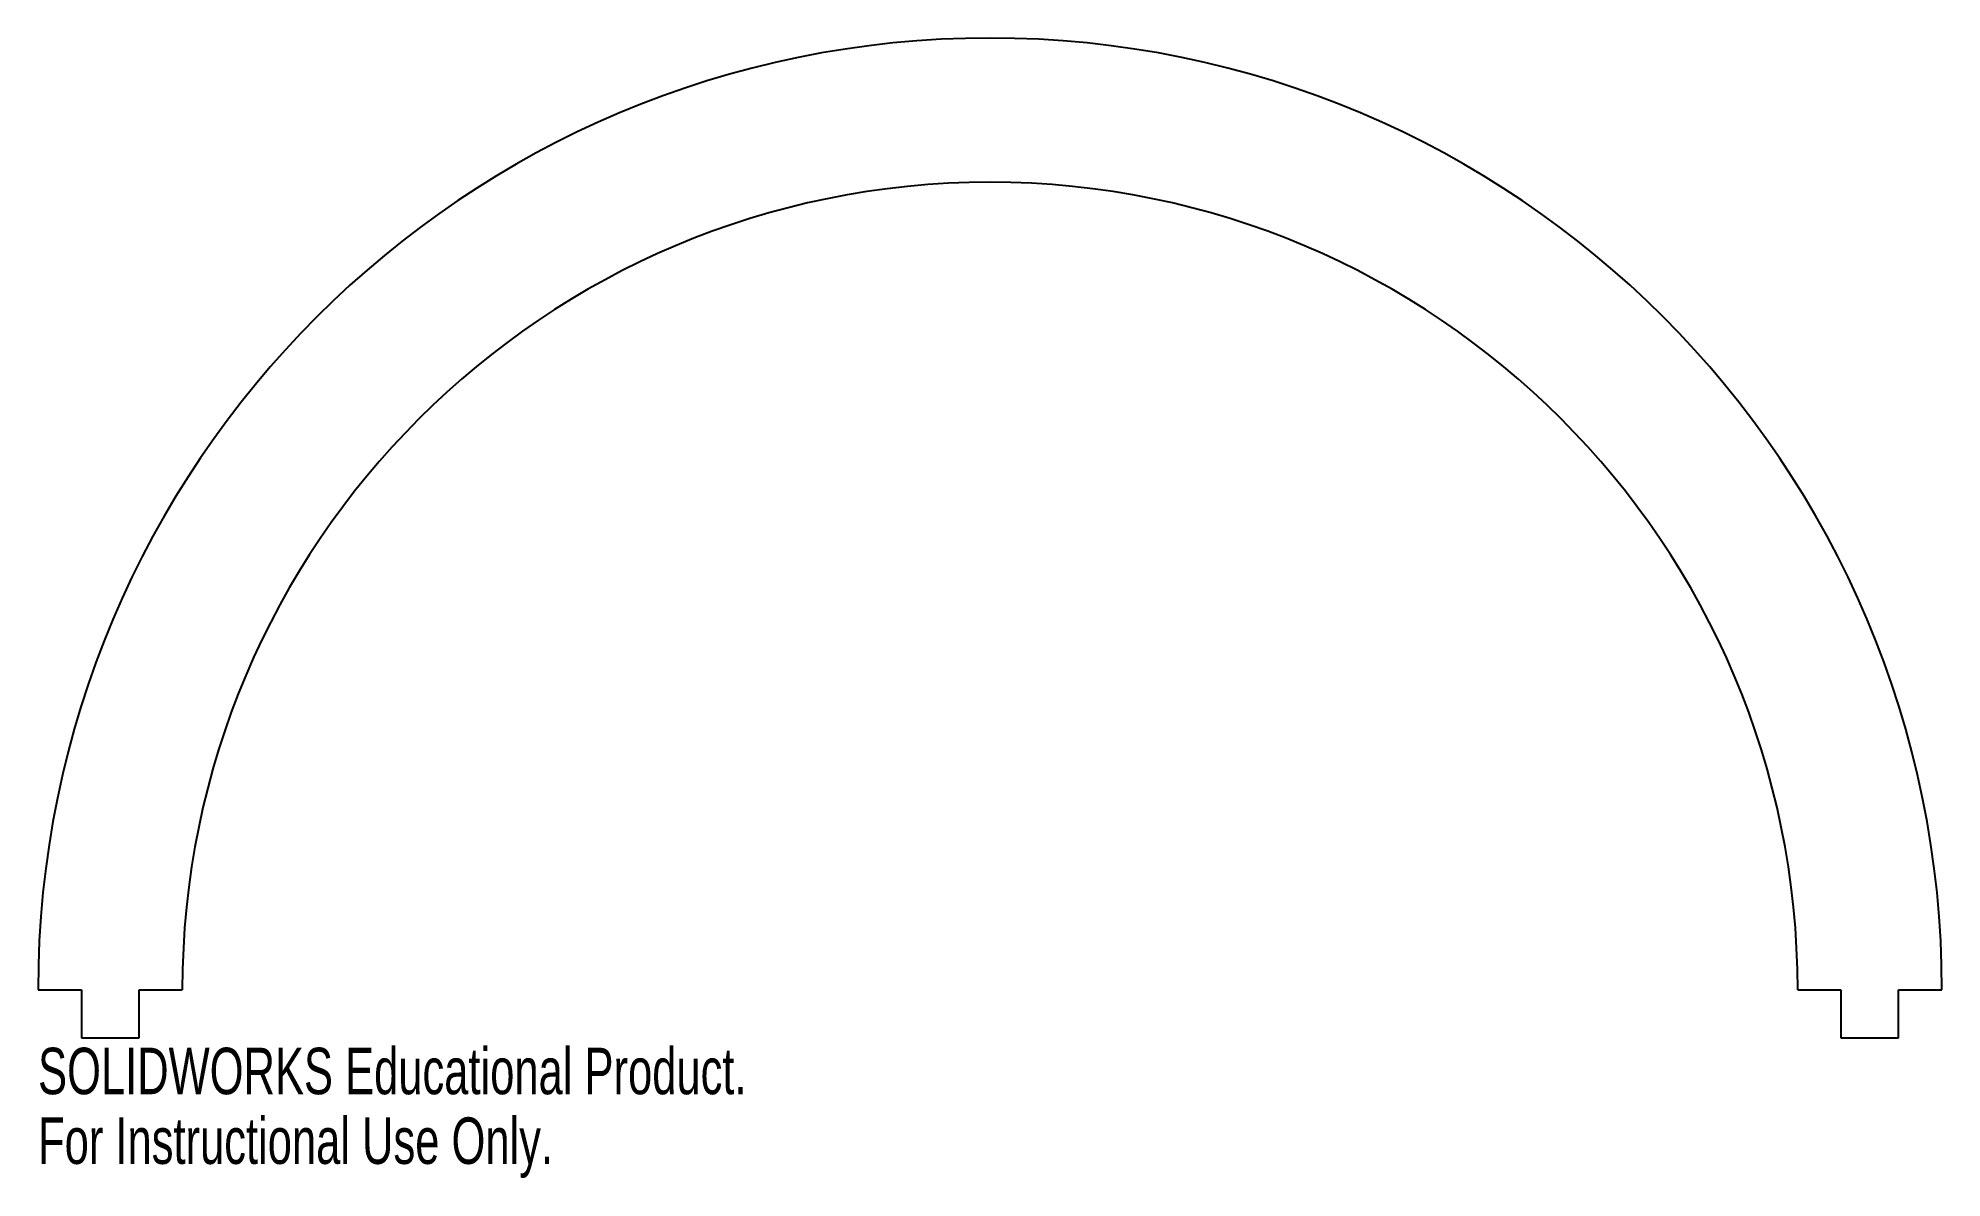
# Model space of a CAD drawing. Header units: millimetres. Extents: x -99 to 99, y -15 to 104.
import ezdxf

# ---------------------------------------------------------------- set-up
doc = ezdxf.new("R2010")
doc.units = ezdxf.units.MM
doc.styles.add('SLDTEXTSTYLE0', font='TXT', dxfattribs={"width": 0.7})

msp = doc.modelspace()

# ---------------------------------------------------------------- linework, layer by layer
at = {"color": 7, "linetype": 'Continuous', "lineweight": 25}
for p, q in [((-99, 5), (-94.5, 5)), ((-94.5, 5), (-94.5, 0)), ((-88.5, 0), (-88.5, 5)), ((-88.5, 5), (-84, 5)), ((84, 5), (88.5, 5)), ((88.5, 5), (88.5, 0)), ((94.5, 0), (94.5, 5)), ((94.5, 5), (99, 5)), ((-94.5, 0), (-88.5, 0)), ((88.5, 0), (94.5, 0))]:
    msp.add_line(p, q, dxfattribs=at)
for radius in [99, 84]:
    msp.add_arc((0, 5), radius, 0, 180, dxfattribs=at)

# ---------------------------------------------------------------- texts
at = {"color": 7, "linetype": 'Continuous', "char_height": 4.8336, "attachment_point": 1, "style": 'SLDTEXTSTYLE0'}
for s, insert in [('SOLIDWORKS Educational Product.', (-99, -1.02)), ('For Instructional Use Only.', (-99, -8.27))]:
    msp.add_mtext(s, dxfattribs=dict(at, insert=insert))

doc.saveas('drawing.dxf')
